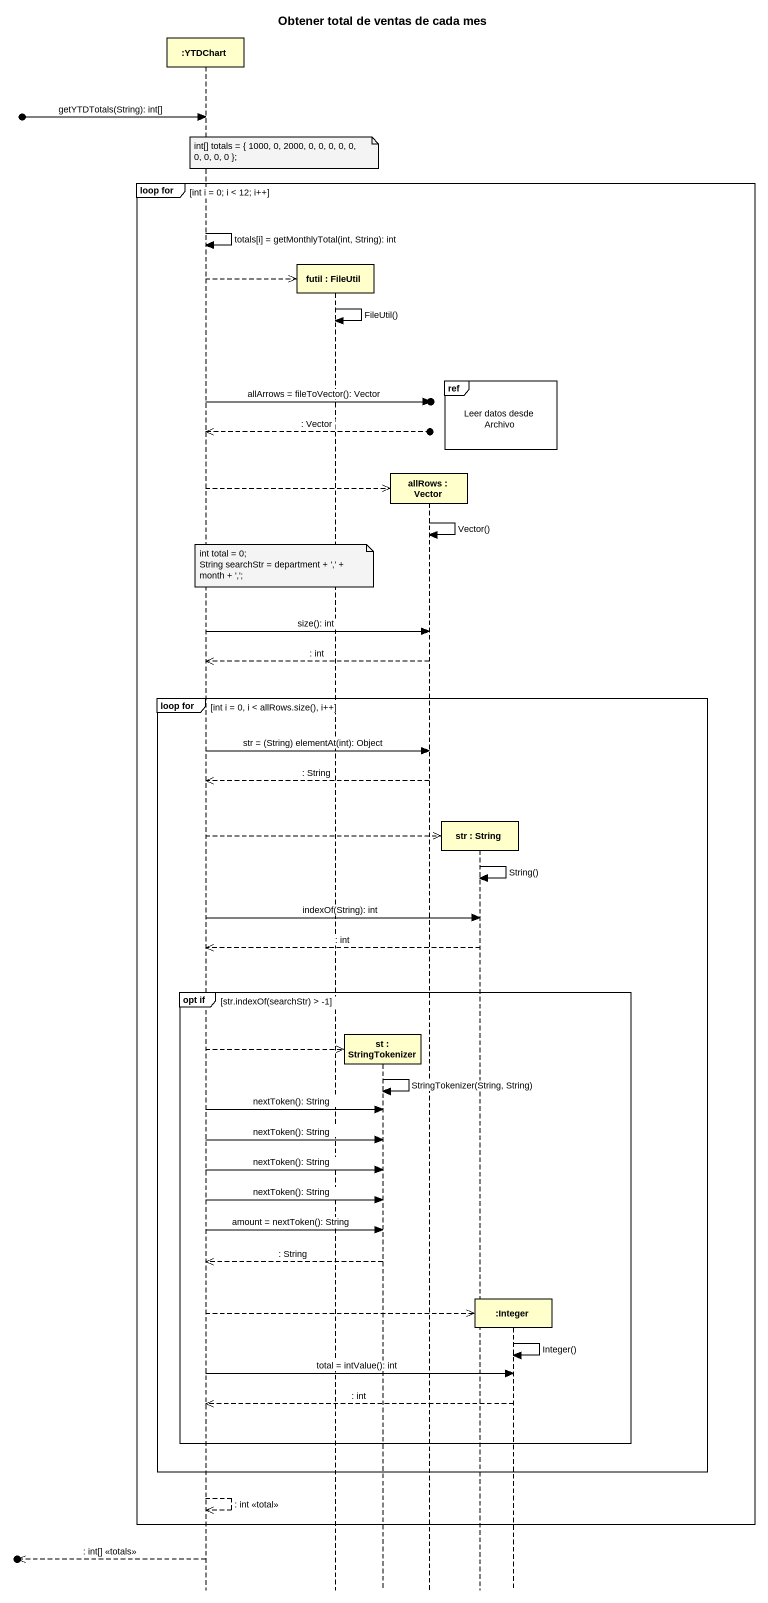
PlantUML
@startuml
title Obtener total de ventas de cada mes
hide footbox
participant ":YTDChart" as YTDChart
participant "futil : FileUtil" as futil
participant "st : StringTokenizer" as st
participant "allRows : Vector" as allRows
participant "str : String" as str
participant ":Integer" as Integer

[o-> YTDChart : getYTDTotals(String): int[]
note over futil : int[] totals = { 1000, 0, 2000, 0, 0, 0, 0, 0, 0, 0, 0, 0 };
group loop for [int i = 0; i < 12; i++]
  YTDChart -> YTDChart : totals[i] = getMonthlyTotal(int, String): int
  YTDChart -->> futil **
  futil -> futil : FileUtil()
  ref over str, Integer : Leer datos desde Archivo
  YTDChart ->o] : allArrows = fileToVector(): Vector
  YTDChart <<--o] : : Vector
  YTDChart -->> allRows **
  allRows -> allRows : Vector()
  note over futil
    int total = 0;
    String searchStr = department + ',' + month + ',';
  end note
  YTDChart -> allRows : size(): int
  allRows -->> YTDChart : : int
  group loop for [int i = 0, i < allRows.size(), i++]
    YTDChart -> allRows : str = (String) elementAt(int): Object
    allRows -->> YTDChart : : String
    YTDChart -->> str **
    str -> str : String()
    YTDChart -> str : indexOf(String): int
    str -->> YTDChart : : int
    group opt if [str.indexOf(searchStr) > -1]
      YTDChart -->> st **
      st -> st : StringTokenizer(String, String)
      YTDChart -> st : nextToken(): String
      YTDChart -> st : nextToken(): String
      YTDChart -> st : nextToken(): String
      YTDChart -> st : nextToken(): String
      YTDChart -> st : amount = nextToken(): String
      st -->> YTDChart : : String
      YTDChart -->> Integer **
      Integer -> Integer : Integer()
      YTDChart -> Integer : total = intValue(): int
      Integer -->> YTDChart : : int
    end
  end
  YTDChart -->> YTDChart : : int <<total>>
end
[o<<-- YTDChart : : int[] <<totals>>
@enduml
